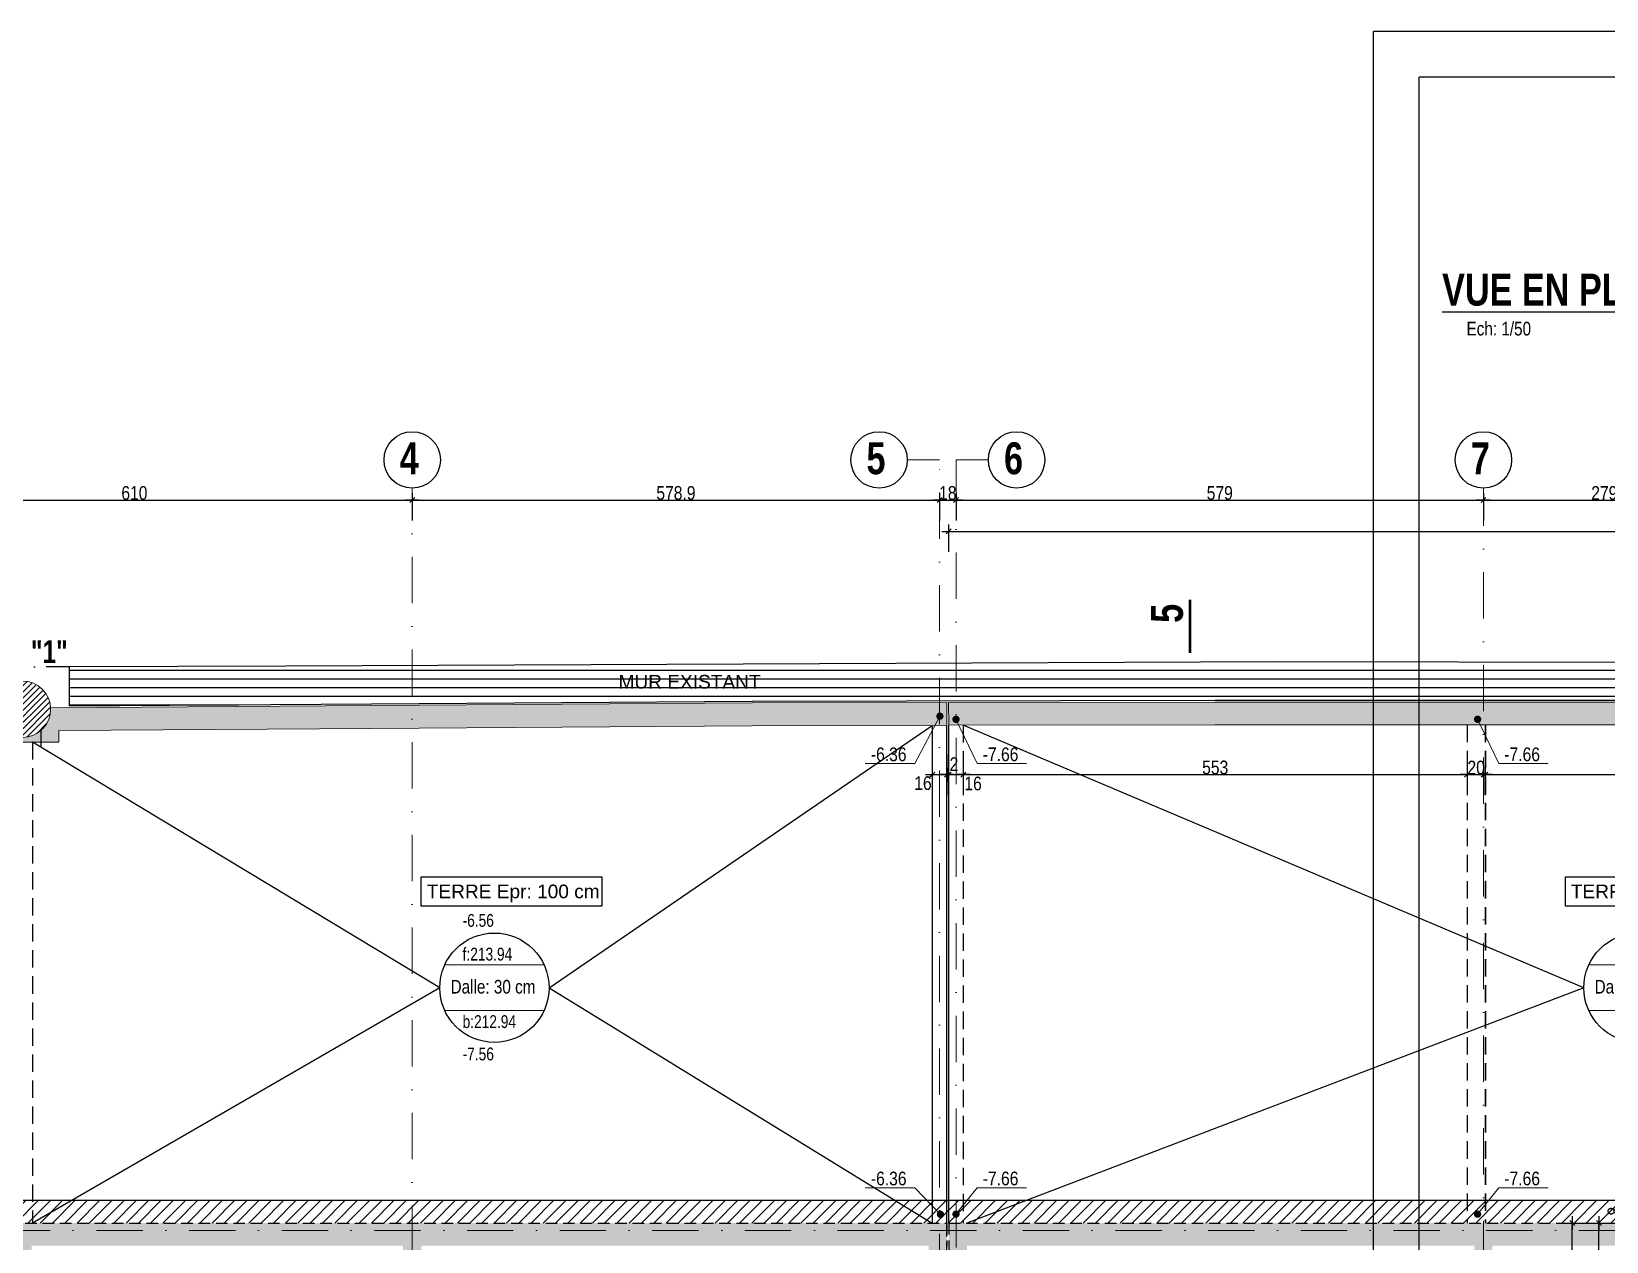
# Model space of a CAD drawing. Header units: centimetres. Extents: x 10803 to 23268, y -4986 to -786.
# Drawn here: x 11676 to 13405, y -2114 to -786 of the extents above; entities that cross this region are included whole.
import ezdxf
from ezdxf.enums import TextEntityAlignment as Align

# ---------------------------------------------------------------- set-up
doc = ezdxf.new("R2010")
doc.units = ezdxf.units.CM
doc.header["$PDMODE"] = 1
doc.header["$PDSIZE"] = -2
doc.linetypes.add('CACHEX2', pattern=[19.05, 12.7, -6.35])
doc.linetypes.add('TIRETPTX2', pattern=[50.8, 25.4, -12.7, 0, -12.7])
for name, color, linetype in [('01_cote_gen', 4, 'Continuous'), ('01_linteaux', 2, 'Continuous'), ('01_murs_sup', 2, 'CACHEX2'), ('01_poch_murs', 253, 'Continuous'), ('01_texte', 230, 'Continuous'), ('AA_COTES', 2, 'Continuous')]:
    doc.layers.add(name, color=color, linetype=linetype)
for name, color, linetype, lineweight in [('01_murs_coup', 5, 'Continuous', 60), ('01_PIEUX', 5, 'Continuous', 60), ('01_tram_axes', 2, 'TIRETPTX2', 9)]:
    doc.layers.add(name, color=color, linetype=linetype, lineweight=lineweight)
doc.styles.add('Arial Narrow', font='ARIALN.TTF')
doc.styles.add('Eurostile', font='')
doc.styles.add('impact', font='impact.ttf')
doc.styles.add('MATTE_TXT', font='arial.ttf')
doc.styles.add('STYLE2', font='ARIALN.TTF')
doc.styles.get('Eurostile').set_extended_font_data('Eurostile')
doc.dimstyles.new('JB50', dxfattribs={"dimscale": 0.1, "dimtxt": 150, "dimasz": 15, "dimexe": 0.1, "dimexo": 0.1, "dimgap": 0.09, "dimtad": 1, "dimdec": 1, "dimdsep": 46, "dimtxsty": 'STYLE2', "dimblk1": 'BOND_G', "dimblk2": 'BOND_D', "dimsah": 1, "dimcen": 1.5, "dimdle": 0.01, "dimse1": 1, "dimse2": 1, "dimclrd": 4, "dimclre": 2, "dimclrt": 6, "dimazin": 2, "dimtfac": 2.333333, "dimtdec": 1, "dimtix": 1, "dimtmove": 2, "dimatfit": 3, "dimldrblk": 'BOND_G', "dimfxl": 1, "dimtolj": 1, "dimtzin": 0, "dimarcsym": 0})
pattern_1 = [(180, (-2520.182, -2362.877), (-2e-15, -9.525), [])]
pattern_2 = [(180, (-2520.182, -2362.877), (-2e-15, -9.525), [])]
pattern_3 = [(135, (-5244.812, -7128.725), (-11.22532, 9e-16), [7.9375, -7.9375])]

# ---------------------------------------------------------------- blocks, each defined once
blk = doc.blocks.new('BOND_G')
at = {"layer": 'AA_COTES', "color": 0}
for p, q in [((0, -5), (0, 15)), ((5, 0), (-5, 0)), ((1.8, 1.8), (-1.8, -1.8))]:
    blk.add_line(p, q, dxfattribs=at)
blk = doc.blocks.new('BOND_D')
at = {"layer": 'AA_COTES', "color": 0}
for p, q in [((5, 0), (-5, 0)), ((-1.8, -1.8), (1.8, 1.8)), ((0, 5), (0, -15))]:
    blk.add_line(p, q, dxfattribs=at)
blk = doc.blocks.new('*D1711')
at = {"layer": '01_cote_gen', "color": 4, "lineweight": -2, "transparency": 16777216}
blk.add_line((13271.4, -1300), (13548, -1300), dxfattribs=at)
at = {"layer": 'Defpoints', "color": 0, "lineweight": 0, "transparency": 16777216}
for p in [(13549.5, -1300), (13269.9, -1417.2), (13549.5, -1417.2)]:
    blk.add_point(p, dxfattribs=at)
at = {"layer": '01_cote_gen', "color": 4, "lineweight": -2, "transparency": 16777216, "xscale": 1.5, "yscale": 1.5, "zscale": 1.5, "rotation": 180}
blk.add_blockref('BOND_G', (13269.9, -1300), dxfattribs=at)
at = {"layer": '01_cote_gen', "color": 4, "lineweight": -2, "transparency": 16777216, "xscale": 1.5, "yscale": 1.5, "zscale": 1.5}
blk.add_blockref('BOND_D', (13549.5, -1300), dxfattribs=at)
at = {"layer": '01_cote_gen', "color": 6, "transparency": 16777216, "insert": (13409.7, -1292.3), "char_height": 15, "attachment_point": 5, "style": 'STYLE2'}
blk.add_mtext('\\A1;279.6', dxfattribs=at)
blk = doc.blocks.new('*D1712')
at = {"layer": '01_cote_gen', "color": 4, "lineweight": -2, "transparency": 16777216}
blk.add_line((12674.4, -1300), (12689.4, -1300), dxfattribs=at)
at = {"layer": 'Defpoints', "color": 0, "lineweight": 0, "transparency": 16777216}
for p in [(12672.9, -1297.6), (12690.9, -1297.6), (12690.9, -1300)]:
    blk.add_point(p, dxfattribs=at)
at = {"layer": '01_cote_gen', "color": 4, "lineweight": -2, "transparency": 16777216, "xscale": 1.5, "yscale": 1.5, "zscale": 1.5, "rotation": 180}
blk.add_blockref('BOND_G', (12672.9, -1300), dxfattribs=at)
at = {"layer": '01_cote_gen', "color": 4, "lineweight": -2, "transparency": 16777216, "xscale": 1.5, "yscale": 1.5, "zscale": 1.5}
blk.add_blockref('BOND_D', (12690.9, -1300), dxfattribs=at)
at = {"layer": '01_cote_gen', "color": 6, "transparency": 16777216, "insert": (12681.9, -1292.3), "char_height": 15, "attachment_point": 5, "style": 'STYLE2'}
blk.add_mtext('\\A1;18', dxfattribs=at)
blk = doc.blocks.new('*D1713')
at = {"layer": '01_cote_gen', "color": 4, "lineweight": -2, "transparency": 16777216}
blk.add_line((12692.4, -1300), (13268.4, -1300), dxfattribs=at)
at = {"layer": 'Defpoints', "color": 0, "lineweight": 0, "transparency": 16777216}
for p in [(12690.9, -1307.5), (13269.9, -1300), (13269.9, -1314.6)]:
    blk.add_point(p, dxfattribs=at)
at = {"layer": '01_cote_gen', "color": 4, "lineweight": -2, "transparency": 16777216, "xscale": 1.5, "yscale": 1.5, "zscale": 1.5, "rotation": 180}
blk.add_blockref('BOND_G', (12690.9, -1300), dxfattribs=at)
at = {"layer": '01_cote_gen', "color": 4, "lineweight": -2, "transparency": 16777216, "xscale": 1.5, "yscale": 1.5, "zscale": 1.5}
blk.add_blockref('BOND_D', (13269.9, -1300), dxfattribs=at)
at = {"layer": '01_cote_gen', "color": 6, "transparency": 16777216, "insert": (12980.4, -1292.3), "char_height": 15, "attachment_point": 5, "style": 'STYLE2'}
blk.add_mtext('\\A1;579', dxfattribs=at)
blk = doc.blocks.new('*D1714')
at = {"layer": '01_cote_gen', "color": 4, "lineweight": -2, "transparency": 16777216}
blk.add_line((12095.4, -1300), (12671.4, -1300), dxfattribs=at)
at = {"layer": 'Defpoints', "color": 0, "lineweight": 0, "transparency": 16777216}
for p in [(12672.9, -1300), (12093.9, -1338.2), (12672.9, -1386.1)]:
    blk.add_point(p, dxfattribs=at)
at = {"layer": '01_cote_gen', "color": 4, "lineweight": -2, "transparency": 16777216, "xscale": 1.5, "yscale": 1.5, "zscale": 1.5, "rotation": 180}
blk.add_blockref('BOND_G', (12093.9, -1300), dxfattribs=at)
at = {"layer": '01_cote_gen', "color": 4, "lineweight": -2, "transparency": 16777216, "xscale": 1.5, "yscale": 1.5, "zscale": 1.5}
blk.add_blockref('BOND_D', (12672.9, -1300), dxfattribs=at)
at = {"layer": '01_cote_gen', "color": 6, "transparency": 16777216, "insert": (12383.4, -1292.3), "char_height": 15, "attachment_point": 5, "style": 'STYLE2'}
blk.add_mtext('\\A1;578.9', dxfattribs=at)
blk = doc.blocks.new('*D1715')
at = {"layer": '01_cote_gen', "color": 4, "lineweight": -2, "transparency": 16777216}
blk.add_line((11485.4, -1300), (12092.4, -1300), dxfattribs=at)
at = {"layer": 'Defpoints', "color": 0, "lineweight": 0, "transparency": 16777216}
for p in [(12093.9, -1300), (11483.9, -1314.3), (12093.9, -1322.5)]:
    blk.add_point(p, dxfattribs=at)
at = {"layer": '01_cote_gen', "color": 4, "lineweight": -2, "transparency": 16777216, "xscale": 1.5, "yscale": 1.5, "zscale": 1.5, "rotation": 180}
blk.add_blockref('BOND_G', (11483.9, -1300), dxfattribs=at)
at = {"layer": '01_cote_gen', "color": 4, "lineweight": -2, "transparency": 16777216, "xscale": 1.5, "yscale": 1.5, "zscale": 1.5}
blk.add_blockref('BOND_D', (12093.9, -1300), dxfattribs=at)
at = {"layer": '01_cote_gen', "color": 6, "transparency": 16777216, "insert": (11788.9, -1292.3), "char_height": 15, "attachment_point": 5, "style": 'STYLE2'}
blk.add_mtext('\\A1;610', dxfattribs=at)
blk = doc.blocks.new('*D1724')
at = {"layer": '01_cote_gen', "color": 4, "lineweight": -2, "transparency": 16777216}
blk.add_line((12684.3, -1334.4), (16282, -1334.4), dxfattribs=at)
at = {"layer": 'Defpoints', "color": 0, "lineweight": 0, "transparency": 16777216}
for p in [(16283.5, -1334.4), (12682.8, -1522.3), (16283.5, -1523.4)]:
    blk.add_point(p, dxfattribs=at)
at = {"layer": '01_cote_gen', "color": 4, "lineweight": -2, "transparency": 16777216, "xscale": 1.5, "yscale": 1.5, "zscale": 1.5, "rotation": 180}
blk.add_blockref('BOND_G', (12682.8, -1334.4), dxfattribs=at)
at = {"layer": '01_cote_gen', "color": 4, "lineweight": -2, "transparency": 16777216, "xscale": 1.5, "yscale": 1.5, "zscale": 1.5}
blk.add_blockref('BOND_D', (16283.5, -1334.4), dxfattribs=at)
at = {"layer": '01_cote_gen', "color": 6, "lineweight": 0, "transparency": 16777216, "insert": (14483.1, -1326.7), "char_height": 15, "attachment_point": 5, "style": 'STYLE2'}
blk.add_mtext('\\A1;3600.7', dxfattribs=at)
blk = doc.blocks.new('*D1727')
at = {"layer": '01_cote_gen', "color": 4, "lineweight": -2, "transparency": 16777216}
blk.add_line((12666.3, -1601.3), (12679.3, -1601.3), dxfattribs=at)
at = {"layer": 'Defpoints', "color": 0, "lineweight": 0, "transparency": 16777216}
for p in [(12664.8, -1597.9), (12680.8, -1597.9), (12680.8, -1601.3)]:
    blk.add_point(p, dxfattribs=at)
at = {"layer": '01_cote_gen', "color": 4, "lineweight": -2, "transparency": 16777216, "xscale": 1.5, "yscale": 1.5, "zscale": 1.5, "rotation": 180}
blk.add_blockref('BOND_G', (12664.8, -1601.3), dxfattribs=at)
at = {"layer": '01_cote_gen', "color": 4, "lineweight": -2, "transparency": 16777216, "xscale": 1.5, "yscale": 1.5, "zscale": 1.5}
blk.add_blockref('BOND_D', (12680.8, -1601.3), dxfattribs=at)
at = {"layer": '01_cote_gen', "color": 6, "lineweight": 0, "transparency": 16777216, "insert": (12654.6, -1610.8), "char_height": 15, "attachment_point": 5, "style": 'STYLE2'}
blk.add_mtext('\\A1;16', dxfattribs=at)
blk = doc.blocks.new('*D1728')
at = {"layer": '01_cote_gen', "color": 4, "lineweight": -2, "transparency": 16777216}
blk.add_line((12684.3, -1601.3), (12697.4, -1601.3), dxfattribs=at)
at = {"layer": 'Defpoints', "color": 0, "lineweight": 0, "transparency": 16777216}
for p in [(12682.8, -1606.2), (12698.9, -1601.3), (12698.9, -1606.2)]:
    blk.add_point(p, dxfattribs=at)
at = {"layer": '01_cote_gen', "color": 4, "lineweight": -2, "transparency": 16777216, "xscale": 1.5, "yscale": 1.5, "zscale": 1.5, "rotation": 180}
blk.add_blockref('BOND_G', (12682.8, -1601.3), dxfattribs=at)
at = {"layer": '01_cote_gen', "color": 4, "lineweight": -2, "transparency": 16777216, "xscale": 1.5, "yscale": 1.5, "zscale": 1.5}
blk.add_blockref('BOND_D', (12698.9, -1601.3), dxfattribs=at)
at = {"layer": '01_cote_gen', "color": 6, "lineweight": 0, "transparency": 16777216, "insert": (12709.6, -1611.2), "char_height": 15, "attachment_point": 5, "style": 'STYLE2'}
blk.add_mtext('\\A1;16', dxfattribs=at)
blk = doc.blocks.new('*D1416')
at = {"layer": '01_cote_gen', "color": 4, "lineweight": -2, "transparency": 16777216}
for p, q in [((12679.3, -1601.3), (12677.8, -1601.3)), ((12680.8, -1601.3), (12682.8, -1601.3)), ((12684.3, -1601.3), (12685.8, -1601.3))]:
    blk.add_line(p, q, dxfattribs=at)
at = {"layer": 'Defpoints', "color": 0, "lineweight": 0, "transparency": 16777216}
for p in [(12680.8, -1597.6), (12682.8, -1597.6), (12682.8, -1601.3)]:
    blk.add_point(p, dxfattribs=at)
at = {"layer": '01_cote_gen', "color": 4, "lineweight": -2, "transparency": 16777216, "xscale": 1.5, "yscale": 1.5, "zscale": 1.5}
blk.add_blockref('BOND_G', (12680.8, -1601.3), dxfattribs=at)
at = {"layer": '01_cote_gen', "color": 4, "lineweight": -2, "transparency": 16777216, "xscale": 1.5, "yscale": 1.5, "zscale": 1.5, "rotation": 180}
blk.add_blockref('BOND_D', (12682.8, -1601.3), dxfattribs=at)
at = {"layer": '01_cote_gen', "color": 6, "lineweight": 0, "transparency": 16777216, "insert": (12688.6, -1589.9), "char_height": 15, "attachment_point": 5, "style": 'STYLE2'}
blk.add_mtext('\\A1;2', dxfattribs=at)
blk = doc.blocks.new('*D1729')
at = {"layer": '01_cote_gen', "color": 4, "lineweight": -2, "transparency": 16777216}
blk.add_line((12700.4, -1601.3), (13250.4, -1601.3), dxfattribs=at)
at = {"layer": 'Defpoints', "color": 0, "lineweight": 0, "transparency": 16777216}
for p in [(13251.9, -1601.3), (12698.9, -1632.5), (13251.9, -1640.3)]:
    blk.add_point(p, dxfattribs=at)
at = {"layer": '01_cote_gen', "color": 4, "lineweight": -2, "transparency": 16777216, "xscale": 1.5, "yscale": 1.5, "zscale": 1.5, "rotation": 180}
blk.add_blockref('BOND_G', (12698.9, -1601.3), dxfattribs=at)
at = {"layer": '01_cote_gen', "color": 4, "lineweight": -2, "transparency": 16777216, "xscale": 1.5, "yscale": 1.5, "zscale": 1.5}
blk.add_blockref('BOND_D', (13251.9, -1601.3), dxfattribs=at)
at = {"layer": '01_cote_gen', "color": 6, "lineweight": 0, "transparency": 16777216, "insert": (12975.4, -1593.6), "char_height": 15, "attachment_point": 5, "style": 'STYLE2'}
blk.add_mtext('\\A1;553', dxfattribs=at)
blk = doc.blocks.new('*D1730')
at = {"layer": '01_cote_gen', "color": 4, "lineweight": -2, "transparency": 16777216}
blk.add_line((13253.4, -1601.3), (13270.4, -1601.3), dxfattribs=at)
at = {"layer": 'Defpoints', "color": 0, "lineweight": 0, "transparency": 16777216}
for p in [(13271.9, -1601.3), (13251.9, -1631.5), (13271.9, -1631.5)]:
    blk.add_point(p, dxfattribs=at)
at = {"layer": '01_cote_gen', "color": 4, "lineweight": -2, "transparency": 16777216, "xscale": 1.5, "yscale": 1.5, "zscale": 1.5, "rotation": 180}
blk.add_blockref('BOND_G', (13251.9, -1601.3), dxfattribs=at)
at = {"layer": '01_cote_gen', "color": 4, "lineweight": -2, "transparency": 16777216, "xscale": 1.5, "yscale": 1.5, "zscale": 1.5}
blk.add_blockref('BOND_D', (13271.9, -1601.3), dxfattribs=at)
at = {"layer": '01_cote_gen', "color": 6, "lineweight": 0, "transparency": 16777216, "insert": (13261.9, -1593.7), "char_height": 15, "attachment_point": 5, "style": 'STYLE2'}
blk.add_mtext('\\A1;20', dxfattribs=at)
blk = doc.blocks.new('*D1731')
at = {"layer": '01_cote_gen', "color": 4, "lineweight": -2, "transparency": 16777216}
blk.add_line((13271.4, -1601.3), (13783.4, -1601.3), dxfattribs=at)
at = {"layer": 'Defpoints', "color": 0, "lineweight": 0, "transparency": 16777216}
for p in [(13784.9, -1601.3), (13269.9, -1665), (13784.9, -1665)]:
    blk.add_point(p, dxfattribs=at)
at = {"layer": '01_cote_gen', "color": 4, "lineweight": -2, "transparency": 16777216, "xscale": 1.5, "yscale": 1.5, "zscale": 1.5, "rotation": 180}
blk.add_blockref('BOND_G', (13269.9, -1601.3), dxfattribs=at)
at = {"layer": '01_cote_gen', "color": 4, "lineweight": -2, "transparency": 16777216, "xscale": 1.5, "yscale": 1.5, "zscale": 1.5}
blk.add_blockref('BOND_D', (13784.9, -1601.3), dxfattribs=at)
at = {"layer": '01_cote_gen', "color": 6, "lineweight": 0, "transparency": 16777216, "insert": (13527.4, -1593.7), "char_height": 15, "attachment_point": 5, "style": 'STYLE2'}
blk.add_mtext('\\A1;515', dxfattribs=at)
blk = doc.blocks.new('*D1825')
at = {"layer": '01_cote_gen', "color": 4, "lineweight": -2, "transparency": 16777216}
blk.add_line((13367.4, -3042.1), (13367.4, -2095.1), dxfattribs=at)
at = {"layer": 'Defpoints', "color": 0, "lineweight": 0, "transparency": 16777216}
for p in [(13367.4, -2093.6), (13539.5, -2093.6), (13539.5, -3043.6)]:
    blk.add_point(p, dxfattribs=at)
at = {"layer": '01_cote_gen', "color": 4, "lineweight": -2, "transparency": 16777216, "xscale": 1.5, "yscale": 1.5, "zscale": 1.5}
for name, p, rotation in [('BOND_D', (13367.4, -2093.6), 90), ('BOND_G', (13367.4, -3043.6), 270)]:
    blk.add_blockref(name, p, dxfattribs=dict(at, rotation=rotation))
at = {"layer": '01_cote_gen', "color": 6, "lineweight": 0, "transparency": 16777216, "insert": (13359.7, -2568.6), "char_height": 15, "attachment_point": 5, "rotation": 90, "style": 'STYLE2'}
blk.add_mtext('\\A1;950', dxfattribs=at)
blk = doc.blocks.new('*D1826')
at = {"layer": '01_cote_gen', "color": 4, "lineweight": -2, "transparency": 16777216}
blk.add_line((13396.7, -2710.1), (13396.7, -2095.1), dxfattribs=at)
at = {"layer": 'Defpoints', "color": 0, "lineweight": 0, "transparency": 16777216}
for p in [(13389.9, -2093.6), (13396.7, -2093.6), (13415, -2711.6)]:
    blk.add_point(p, dxfattribs=at)
at = {"layer": '01_cote_gen', "color": 4, "lineweight": -2, "transparency": 16777216, "xscale": 1.5, "yscale": 1.5, "zscale": 1.5}
for name, p, rotation in [('BOND_D', (13396.7, -2093.6), 90), ('BOND_G', (13396.7, -2711.6), 270)]:
    blk.add_blockref(name, p, dxfattribs=dict(at, rotation=rotation))
at = {"layer": '01_cote_gen', "color": 6, "lineweight": 0, "transparency": 16777216, "insert": (13389, -2402.6), "char_height": 15, "attachment_point": 5, "rotation": 90, "style": 'STYLE2'}
blk.add_mtext('\\A1;618', dxfattribs=at)
blk = doc.blocks.new('*D1827')
at = {"layer": '01_cote_gen', "color": 4, "lineweight": -2, "transparency": 16777216}
blk.add_line((13423.2, -2100.1), (13423.2, -2095.1), dxfattribs=at)
at = {"layer": 'Defpoints', "color": 0, "lineweight": 0, "transparency": 16777216}
for p in [(13423.2, -2093.6), (13470.8, -2093.6), (13476.4, -2101.6)]:
    blk.add_point(p, dxfattribs=at)
at = {"layer": '01_cote_gen', "color": 4, "lineweight": -2, "transparency": 16777216, "xscale": 1.5, "yscale": 1.5, "zscale": 1.5}
for name, p, rotation in [('BOND_D', (13423.2, -2093.6), 90), ('BOND_G', (13423.2, -2101.6), 270)]:
    blk.add_blockref(name, p, dxfattribs=dict(at, rotation=rotation))
at = {"layer": '01_cote_gen', "color": 6, "lineweight": 0, "transparency": 16777216, "insert": (13413.8, -2080.6), "char_height": 15, "attachment_point": 5, "rotation": 90, "style": 'STYLE2'}
blk.add_mtext('\\A1;8', dxfattribs=at)

msp = doc.modelspace()

# ---------------------------------------------------------------- hatches: boundary and pattern name
at = {"layer": '01_murs_sup'}
h = msp.add_hatch(dxfattribs=at)
h.set_pattern_fill('DASH', color=256, scale=2.5, angle=135)
h.set_pattern_definition(pattern_3)
h.paths.add_polyline_path([(11675.95, -2118.61), (12083.95, -2118.61), (12083.95, -2622.61), (12103.95, -2622.61), (12103.95, -2118.61), (12505.94, -2118.61), (12505.94, -2093.61), (11287.95, -2093.61), (11287.95, -2672.57), (11473.96, -2672.57), (11473.95, -2875.41), (11493.95, -2875.41), (11493.96, -2672.57), (11545.18, -2672.57), (11545.18, -2654.57), (11493.96, -2654.57), (11493.96, -2409.81), (11473.96, -2409.81), (11473.96, -2654.57), (11307.95, -2654.57), (11307.95, -2306.61), (11315.82, -2306.61), (11315.82, -2288.61), (11307.95, -2288.61), (11307.95, -2118.61), (11657.95, -2118.61), (11657.95, -2288.61), (11419.02, -2288.61), (11419.02, -2306.61), (11657.95, -2306.61), (11657.95, -2654.57), (11648.38, -2654.57), (11648.38, -2672.57), (11675.95, -2672.57)])
h = msp.add_hatch(dxfattribs=at)
h.set_pattern_fill('DASH', color=256, scale=2.5, angle=135)
h.set_pattern_definition(pattern_3)
h.paths.add_polyline_path([(12680.87, -2093.61), (12505.94, -2093.61), (12505.94, -2118.61), (12660.87, -2118.61), (12660.87, -2622.61), (12680.87, -2622.61)])
h.paths.add_polyline_path([(14919.47, -2093.61), (12682.87, -2093.61), (12682.87, -2622.61), (12702.87, -2622.61), (12702.87, -2118.61), (13259.74, -2118.61), (13259.74, -2128.61), (13279.74, -2128.61), (13279.74, -2118.61), (13539.47, -2118.61), (13539.47, -2128.61), (13559.47, -2128.61), (13559.47, -2118.61), (14085.47, -2118.61), (14085.47, -2128.61), (14105.47, -2128.61), (14105.47, -2118.61), (14619.47, -2118.61), (14619.47, -2128.61), (14639.47, -2128.61), (14639.47, -2118.61), (14899.47, -2118.61), (14899.47, -2622.61), (14919.47, -2622.61)])
h.paths.add_polyline_path([(13279.74, -2128.61), (13259.74, -2128.61), (13259.74, -2622.61), (13279.74, -2622.61)], flags=17)
at = {"layer": '01_poch_murs'}
h = msp.add_hatch(dxfattribs=at)
h.set_pattern_fill('ANSI31', color=256, scale=3, angle=135)
h.set_pattern_definition(pattern_1)
h.paths.add_polyline_path([(12093.87, -1481.62), (11955.32, -1482.22), (11717.45, -1483.24), (11717.45, -1525.96), (12049.15, -1523.66), (12093.87, -1523.35)])
h = msp.add_hatch(dxfattribs=at)
h.set_pattern_fill('ANSI31', color=256, scale=3, angle=135)
h.set_pattern_definition(pattern_2)
h.paths.add_polyline_path([(12093.87, -1481.62), (11955.32, -1482.22), (11717.45, -1483.24), (11717.45, -1525.96), (12049.15, -1523.66), (12093.87, -1523.35)])
h = msp.add_hatch(dxfattribs=at)
h.set_pattern_fill('ANSI31', color=256, scale=3, angle=135)
h.set_pattern_definition(pattern_2)
h.paths.add_polyline_path([(12093.87, -1481.62), (11955.32, -1482.22), (11717.45, -1483.24), (11717.45, -1525.96), (12049.15, -1523.66), (12093.87, -1523.35)])
h = msp.add_hatch(dxfattribs=at)
h.set_pattern_fill('ANSI31', color=256, scale=3, angle=135)
h.set_pattern_definition([(180, (-2520.182, -2362.877), (-2e-15, -9.525), [])])
h.paths.add_polyline_path([(12672.87, -1479.12), (12093.87, -1481.62), (12093.87, -1523.35), (12466.92, -1520.71), (12672.87, -1520.29)])
h.paths.add_polyline_path([(12690.87, -1479.04), (12672.87, -1479.12), (12672.87, -1520.29), (12690.87, -1520.26)])
h.paths.add_polyline_path([(13269.87, -1477.9), (13042.92, -1477.52), (12690.87, -1479.04), (12690.87, -1520.26), (12974.92, -1519.68), (13269.87, -1519.68)])
h.paths.add_polyline_path([(13549.47, -1478.38), (13269.87, -1477.9), (13269.87, -1519.68), (13549.47, -1519.68)])
h.paths.add_polyline_path([(14095.47, -1479.3), (13549.47, -1478.38), (13549.47, -1519.68), (13810.09, -1519.68), (14095.47, -1520.62)])
h.paths.add_polyline_path([(14629.47, -1480.21), (14095.47, -1479.3), (14095.47, -1520.62), (14629.47, -1522.37)])
h.paths.add_polyline_path([(14909.47, -1480.68), (14629.47, -1480.21), (14629.47, -1522.37), (14647.82, -1522.44), (14909.47, -1522.24)])
h.paths.add_polyline_path([(15524.77, -1481.72), (14909.47, -1480.68), (14909.47, -1522.24), (15524.77, -1521.79)])
h.paths.add_polyline_path([(15672.47, -1481.97), (15524.77, -1481.72), (15524.77, -1521.79), (15672.47, -1521.68)])
h.paths.add_polyline_path([(16275.47, -1481.54), (15886.53, -1482.33), (15672.47, -1481.97), (15672.47, -1521.68), (15724.12, -1521.64), (16275.47, -1521.45)])
h.paths.add_polyline_path([(16889.47, -1480.28), (16293.47, -1481.5), (16293.47, -1521.44), (16889.47, -1521.23)])
h.paths.add_polyline_path([(16293.47, -1481.5), (16275.47, -1481.54), (16275.47, -1521.45), (16293.47, -1521.44)])
h.paths.add_polyline_path([(16939.47, -1480.18), (16889.47, -1480.28), (16889.47, -1521.23), (16939.47, -1521.21)])
h.paths.add_polyline_path([(17313.47, -1479.56), (17242.42, -1479.56), (16939.47, -1480.18), (16939.47, -1521.21), (17313.47, -1521.08)])
h.paths.add_polyline_path([(17913.43, -1479.89), (17660.92, -1479.56), (17313.47, -1479.56), (17313.47, -1521.08), (17670.01, -1520.95), (17913.43, -1522.11)])
h.paths.add_polyline_path([(18423.43, -1480.56), (17913.43, -1479.89), (17913.43, -1522.11), (18423.43, -1524.54)])
h.paths.add_polyline_path([(18601.06, -1480.79), (18423.43, -1480.56), (18423.43, -1524.54), (18600.93, -1525.39)])
h.paths.add_polyline_path([(14337.73, -1511.08), (14501.49, -1511.08), (14501.49, -1487.82), (14337.73, -1487.82)], flags=24)
h.paths.add_polyline_path([(17048.94, -1511.08), (17212.7, -1511.08), (17212.7, -1487.82), (17048.94, -1487.82)], flags=24)
h = msp.add_hatch(dxfattribs=at)
h.set_pattern_fill('ANSI31', color=256, scale=3, angle=135)
h.set_pattern_definition(pattern_1)
h.paths.add_polyline_path([(12672.87, -1479.12), (12093.87, -1481.62), (12093.87, -1523.35), (12466.92, -1520.71), (12672.87, -1520.29)])
h.paths.add_polyline_path([(12690.87, -1479.04), (12672.87, -1479.12), (12672.87, -1520.29), (12690.87, -1520.26)])
h.paths.add_polyline_path([(13269.87, -1477.9), (13042.92, -1477.52), (12690.87, -1479.04), (12690.87, -1520.26), (12974.92, -1519.68), (13269.87, -1519.68)])
h.paths.add_polyline_path([(13549.47, -1478.38), (13269.87, -1477.9), (13269.87, -1519.68), (13549.47, -1519.68)])
h.paths.add_polyline_path([(14095.47, -1479.3), (13549.47, -1478.38), (13549.47, -1519.68), (13810.09, -1519.68), (14095.47, -1520.62)])
h.paths.add_polyline_path([(14629.47, -1480.21), (14095.47, -1479.3), (14095.47, -1520.62), (14629.47, -1522.37)])
h.paths.add_polyline_path([(14909.47, -1480.68), (14629.47, -1480.21), (14629.47, -1522.37), (14647.82, -1522.44), (14909.47, -1522.24)])
h.paths.add_polyline_path([(15524.77, -1481.72), (14909.47, -1480.68), (14909.47, -1522.24), (15524.77, -1521.79)])
h.paths.add_polyline_path([(15672.47, -1481.97), (15524.77, -1481.72), (15524.77, -1521.79), (15672.47, -1521.68)])
h.paths.add_polyline_path([(16275.47, -1481.54), (15886.53, -1482.33), (15672.47, -1481.97), (15672.47, -1521.68), (15724.12, -1521.64), (16275.47, -1521.45)])
h.paths.add_polyline_path([(16889.47, -1480.28), (16293.47, -1481.5), (16293.47, -1521.44), (16889.47, -1521.23)])
h.paths.add_polyline_path([(16293.47, -1481.5), (16275.47, -1481.54), (16275.47, -1521.45), (16293.47, -1521.44)])
h.paths.add_polyline_path([(16939.47, -1480.18), (16889.47, -1480.28), (16889.47, -1521.23), (16939.47, -1521.21)])
h.paths.add_polyline_path([(17313.47, -1479.56), (17242.42, -1479.56), (16939.47, -1480.18), (16939.47, -1521.21), (17313.47, -1521.08)])
h.paths.add_polyline_path([(17913.43, -1479.89), (17660.92, -1479.56), (17313.47, -1479.56), (17313.47, -1521.08), (17670.01, -1520.95), (17913.43, -1522.11)])
h.paths.add_polyline_path([(18423.43, -1480.56), (17913.43, -1479.89), (17913.43, -1522.11), (18423.43, -1524.54)])
h.paths.add_polyline_path([(18601.06, -1480.79), (18423.43, -1480.56), (18423.43, -1524.54), (18600.93, -1525.39)])
h.paths.add_polyline_path([(14337.73, -1511.08), (14501.49, -1511.08), (14501.49, -1487.82), (14337.73, -1487.82)], flags=24)
h.paths.add_polyline_path([(17048.94, -1511.08), (17212.7, -1511.08), (17212.7, -1487.82), (17048.94, -1487.82)], flags=24)
h = msp.add_hatch(dxfattribs=at)
h.set_pattern_fill('ANSI31', color=256, scale=1.5)
h.set_pattern_definition([(45, (-6542.7776, 7173.6434), (-3.367596, 3.367596), [])])
h.paths.add_polyline_path([(11665.91, -1498.62, 0.4142136), (11634.91, -1529.62), (11665.91, -1529.62)])
h.paths.add_polyline_path([(11665.91, -1529.62), (11634.91, -1529.62, 0.4142136), (11665.91, -1560.62)])
h.paths.add_polyline_path([(11665.91, -1498.62), (11665.91, -1529.62), (11696.91, -1529.62, 0.4142136)])
h.paths.add_polyline_path([(11696.91, -1529.62), (11665.91, -1529.62), (11665.91, -1560.62, 0.4142136)])
h = msp.add_hatch(color=256, dxfattribs=at)
h.dxf.hatch_style = 1
h.paths.add_polyline_path([(12680.76, -1522.28), (12466.93, -1522.71), (12049.16, -1525.66), (11696.88, -1528.11, -0.0122371), (11696.91, -1529.62, -0.5031234), (11656.94, -1559.3), (11656.94, -1565.62), (11706.06, -1565.62), (11706.06, -1553.04), (12049.34, -1550.66), (12467.04, -1547.71), (12680.81, -1547.28)])
h = msp.add_hatch(color=256, dxfattribs=at)
h.dxf.hatch_style = 1
h.paths.add_polyline_path([(12680.76, -1522.28), (12466.93, -1522.71), (12049.16, -1525.66), (11696.88, -1528.11, -0.0122371), (11696.91, -1529.62, -0.5031234), (11656.94, -1559.3), (11656.94, -1565.62), (11706.06, -1565.62), (11706.06, -1553.04), (12049.34, -1550.66), (12467.04, -1547.71), (12680.81, -1547.28)])
h = msp.add_hatch(color=256, dxfattribs=at)
h.dxf.hatch_style = 1
h.paths.add_polyline_path([(12680.76, -1522.28), (12466.93, -1522.71), (12049.16, -1525.66), (11696.88, -1528.11, -0.0122371), (11696.91, -1529.62, -0.5031234), (11656.94, -1559.3), (11656.94, -1565.62), (11706.06, -1565.62), (11706.06, -1553.04), (12049.34, -1550.66), (12467.04, -1547.71), (12680.81, -1547.28)])
h = msp.add_hatch(color=256, dxfattribs=at)
h.dxf.hatch_style = 1
h.paths.add_polyline_path([(16283.46, -1523.44), (15724.12, -1523.64), (14647.81, -1524.44), (13810.09, -1521.68), (12974.92, -1521.68), (12682.76, -1522.27), (12682.81, -1547.27), (12974.95, -1546.68), (13810.05, -1546.68), (14647.78, -1549.44), (15724.14, -1548.64), (16283.47, -1548.44)])
h = msp.add_hatch(color=256, dxfattribs=at)
h.dxf.hatch_style = 1
h.paths.add_polyline_path([(16283.46, -1523.44), (15724.12, -1523.64), (14647.81, -1524.44), (13810.09, -1521.68), (12974.92, -1521.68), (12682.76, -1522.27), (12682.81, -1547.27), (12974.95, -1546.68), (13810.05, -1546.68), (14647.78, -1549.44), (15724.14, -1548.64), (16283.47, -1548.44)])
h = msp.add_hatch(dxfattribs=at)
h.set_pattern_fill('ANSI31', color=256, scale=3)
h.set_pattern_definition([(45, (-2520.182, -1212.48), (-6.735192, 6.735192), [])])
h.paths.add_polyline_path([(13549.47, -2068.61), (11262.95, -2068.61), (11262.95, -2093.61), (13549.47, -2093.61)])
h.paths.add_polyline_path([(13600.54, -2068.61), (13549.47, -2068.61), (13549.47, -2093.61), (13605.93, -2093.61)])
h.paths.add_polyline_path([(13700.54, -2068.61), (13600.54, -2068.61), (13605.93, -2093.61), (13705.93, -2093.61)])
h.paths.add_polyline_path([(13800.54, -2068.61), (13700.54, -2068.61), (13705.93, -2093.61), (13805.93, -2093.61)])
h.paths.add_polyline_path([(13900.54, -2068.61), (13800.54, -2068.61), (13805.93, -2093.61), (13905.93, -2093.61)])
h.paths.add_polyline_path([(14000.54, -2068.61), (13900.54, -2068.61), (13905.93, -2093.61), (14005.93, -2093.61)])
h.paths.add_polyline_path([(14095.47, -2068.61), (14000.54, -2068.61), (14005.93, -2093.61), (14095.47, -2093.61)])
h.paths.add_polyline_path([(14100.54, -2068.61), (14095.47, -2068.61), (14095.47, -2093.61), (14105.93, -2093.61)])
h.paths.add_polyline_path([(14200.54, -2068.61), (14100.54, -2068.61), (14105.93, -2093.61), (14205.93, -2093.61)])
h.paths.add_polyline_path([(14300.54, -2068.61), (14200.54, -2068.61), (14205.93, -2093.61), (14305.93, -2093.61)])
h.paths.add_polyline_path([(14400.54, -2068.61), (14300.54, -2068.61), (14305.93, -2093.61), (14405.93, -2093.61)])
h.paths.add_polyline_path([(14500.54, -2068.61), (14400.54, -2068.61), (14405.93, -2093.61), (14505.93, -2093.61)])
h.paths.add_polyline_path([(14600.54, -2068.61), (14500.54, -2068.61), (14505.93, -2093.61), (14605.93, -2093.61)])
h.paths.add_polyline_path([(14629.47, -2068.61), (14600.54, -2068.61), (14605.93, -2093.61), (14629.47, -2093.61)])
h.paths.add_polyline_path([(14700.54, -2068.61), (14629.47, -2068.61), (14629.47, -2093.61), (14705.93, -2093.61)])
h.paths.add_polyline_path([(14800.54, -2068.61), (14700.54, -2068.61), (14705.93, -2093.61), (14805.93, -2093.61)])
h.paths.add_polyline_path([(14900.54, -2068.61), (14800.54, -2068.61), (14805.93, -2093.61), (14905.81, -2093.61), (14905.81, -2093.03)])
h.paths.add_polyline_path([(14905.81, -2068.61), (14900.54, -2068.61), (14905.81, -2093.03)], flags=17)
h.paths.add_polyline_path([(14925.25, -2068.61), (14909.47, -2068.61), (14909.47, -2088.91)])
h.paths.add_polyline_path([(15507.68, -2068.61), (14925.25, -2068.61), (14909.47, -2088.91), (14909.47, -2093.61), (14919.47, -2093.61), (15513.78, -2093.61), (15524.77, -2093.61), (15524.77, -2090.99)])
h.paths.add_polyline_path([(15524.77, -2068.61), (15507.68, -2068.61), (15524.77, -2090.99)], flags=17)
h.paths.add_polyline_path([(15586.69, -2068.61), (15526.77, -2068.61), (15526.77, -2093.61), (15592.09, -2093.61)])
h.paths.add_polyline_path([(15672.47, -2068.61), (15586.69, -2068.61), (15592.09, -2093.61), (15672.47, -2093.61)])
h.paths.add_polyline_path([(15699.38, -2068.61), (15672.47, -2068.61), (15672.47, -2093.61), (15704.77, -2093.61)])
h.paths.add_polyline_path([(15799.38, -2068.61), (15699.38, -2068.61), (15704.77, -2093.61), (15804.77, -2093.61)])
h.paths.add_polyline_path([(15899.38, -2068.61), (15799.38, -2068.61), (15804.77, -2093.61), (15904.77, -2093.61)])
h.paths.add_polyline_path([(15999.38, -2068.61), (15899.38, -2068.61), (15904.77, -2093.61), (16004.77, -2093.61)])
h.paths.add_polyline_path([(16099.38, -2068.61), (15999.38, -2068.61), (16004.77, -2093.61), (16104.77, -2093.61)])
h.paths.add_polyline_path([(16199.38, -2068.61), (16099.38, -2068.61), (16104.77, -2093.61), (16204.77, -2093.61)])
h.paths.add_polyline_path([(16275.47, -2068.61), (16199.38, -2068.61), (16204.77, -2093.61), (16275.47, -2093.61)])
h.paths.add_polyline_path([(16299.38, -2068.61), (16293.47, -2068.61), (16293.47, -2093.61), (16304.77, -2093.61)])
h.paths.add_polyline_path([(16399.38, -2068.61), (16299.38, -2068.61), (16304.77, -2093.61), (16404.77, -2093.61)])
h.paths.add_polyline_path([(16293.47, -2068.61), (16275.47, -2068.61), (16275.47, -2093.61), (16283.47, -2093.61), (16283.47, -2101.61), (16285.47, -2101.61), (16285.47, -2093.61), (16293.47, -2093.61)])
h.paths.add_polyline_path([(16499.38, -2068.61), (16399.38, -2068.61), (16404.77, -2093.61), (16504.77, -2093.61)])
h.paths.add_polyline_path([(16599.38, -2068.61), (16499.38, -2068.61), (16504.77, -2093.61), (16604.77, -2093.61)])
h.paths.add_polyline_path([(16699.38, -2068.61), (16599.38, -2068.61), (16604.77, -2093.61), (16704.77, -2093.61)])
h.paths.add_polyline_path([(16799.38, -2068.61), (16699.38, -2068.61), (16704.77, -2093.61), (16804.77, -2093.61)])
h.paths.add_polyline_path([(16889.47, -2068.61), (16799.38, -2068.61), (16804.77, -2093.61), (16889.47, -2093.61)])
h.paths.add_polyline_path([(16899.38, -2068.61), (16889.47, -2068.61), (16889.47, -2093.61), (16904.77, -2093.61)])
h.paths.add_polyline_path([(16999.38, -2068.61), (16899.38, -2068.61), (16904.77, -2093.61), (17004.77, -2093.61)])
h.paths.add_polyline_path([(17099.38, -2068.61), (16999.38, -2068.61), (17004.77, -2093.61), (17104.77, -2093.61)])
h.paths.add_polyline_path([(17123.47, -2068.61), (17099.38, -2068.61), (17104.77, -2093.61), (17123.47, -2093.61)])

# ---------------------------------------------------------------- linework, layer by layer
at = {"layer": '01_cote_gen'}
for p, q in [((23267.59, -785.67), (13149.26, -785.67)), ((13149.26, -4985.67), (13149.26, -785.67)), ((11686.06, -1553.18), (11686.06, -1571.51))]:
    msp.add_line(p, q, dxfattribs=at)
at = {"layer": '01_linteaux', "color": 5, "linetype": 'TIRETPTX2'}
msp.add_line((11717.45, -1483.24), (11042.03, -1483.24), dxfattribs=at)
at = {"layer": '01_linteaux'}
for p, q in [((11955.32, -1482.22), (11717.45, -1483.24)), ((11955.32, -1482.22), (11717.45, -1483.24)), ((11955.32, -1482.22), (11717.45, -1483.24)), ((11717.45, -1483.24), (11717.45, -1525.96)), ((13042.92, -1477.52), (11955.32, -1482.22)), ((13042.92, -1477.52), (11955.32, -1482.22)), ((13042.92, -1477.52), (11955.32, -1482.22)), ((15886.53, -1482.33), (13042.92, -1477.52)), ((15886.53, -1482.33), (13042.92, -1477.52)), ((12049.15, -1523.66), (12466.92, -1520.71)), ((12466.92, -1520.71), (12974.92, -1519.68)), ((12974.92, -1519.68), (13810.09, -1519.68)), ((12974.92, -1519.68), (13810.09, -1519.68)), ((11717.45, -1525.96), (12049.15, -1523.66)), ((11717.45, -1525.96), (12049.15, -1523.66)), ((11717.45, -1525.96), (12049.15, -1523.66)), ((12664.77, -1547.31), (12664.77, -2093.61)), ((12680.81, -2093.62), (12680.81, -1547.28)), ((12682.81, -2093.61), (12682.81, -1547.27)), ((11262.95, -2068.61), (17123.47, -2068.61))]:
    msp.add_line(p, q, dxfattribs=at)
at = {"layer": '01_linteaux', "linetype": 'CACHEX2', "ltscale": 1.5}
for p, q in [((12698.86, -1547.24), (12698.86, -2093.61)), ((13251.89, -1546.7), (13251.89, -2093.64)), ((13251.89, -1546.7), (13251.89, -2093.64)), ((13271.89, -1546.7), (13271.89, -2093.64)), ((13272.19, -1546.68), (13272.19, -2093.61)), ((11676.95, -1565.62), (11676.95, -2093.61)), ((11676.95, -1565.62), (11676.95, -2093.61)), ((11676.95, -1565.62), (11676.95, -2093.61))]:
    msp.add_line(p, q, dxfattribs=at)
at = {"layer": '01_murs_coup', "linetype": 'Continuous', "lineweight": 5}
for p, q in [((12129.59, -1810.18), (12238.6, -1810.18)), ((12129.59, -1810.18), (12238.6, -1810.18)), ((12129.59, -1810.18), (12238.6, -1810.18)), ((13385.48, -1810.18), (13494.5, -1810.18)), ((13385.48, -1810.18), (13494.5, -1810.18)), ((12129.59, -1860.33), (12238.6, -1860.33)), ((12129.59, -1860.33), (12238.6, -1860.33)), ((12129.59, -1860.33), (12238.6, -1860.33)), ((13385.48, -1860.33), (13494.5, -1860.33)), ((13385.48, -1860.33), (13494.5, -1860.33))]:
    msp.add_line(p, q, dxfattribs=at)
at = {"layer": '01_murs_sup'}
for p, q in [((11287.95, -2093.61), (12680.87, -2093.61)), ((12680.87, -2622.61), (12680.87, -2093.61)), ((12680.87, -2622.61), (12680.87, -2093.61)), ((12680.87, -2093.61), (12680.87, -2118.99)), ((12682.87, -2093.61), (12682.87, -2622.61)), ((12682.87, -2093.61), (12682.87, -2622.61)), ((12682.87, -2093.61), (14919.47, -2093.61)), ((12682.87, -2093.61), (14919.47, -2093.61))]:
    msp.add_line(p, q, dxfattribs=at)
at = {"layer": '01_PIEUX', "linetype": 'Continuous', "lineweight": 5}
for p, q in [((11696.88, -1528.11), (12049.16, -1525.66)), ((11696.88, -1528.11), (12049.16, -1525.66)), ((11696.88, -1528.11), (12049.16, -1525.66)), ((12049.16, -1525.66), (12466.94, -1522.71)), ((12466.94, -1522.71), (12680.76, -1522.28)), ((12680.81, -1547.28), (12680.76, -1522.28)), ((12682.76, -1522.27), (12974.93, -1521.68)), ((12682.81, -1547.27), (12682.76, -1522.27)), ((12974.92, -1521.68), (13810.09, -1521.68)), ((12974.92, -1521.68), (13810.09, -1521.68)), ((11706.06, -1553.04), (12049.34, -1550.66)), ((11706.06, -1553.04), (12049.34, -1550.66)), ((11706.06, -1553.04), (12049.34, -1550.66)), ((11706.06, -1553.04), (11706.06, -1565.62)), ((12049.34, -1550.66), (12467.11, -1547.71)), ((12467.11, -1547.71), (12680.81, -1547.28)), ((12682.81, -1547.27), (12974.98, -1546.68)), ((12974.92, -1546.68), (13810.09, -1546.68)), ((12974.92, -1546.68), (13810.09, -1546.68)), ((11657.01, -1565.62), (11706.06, -1565.62))]:
    msp.add_line(p, q, dxfattribs=at)
msp.add_circle((11665.91, -1529.62), 31, dxfattribs=at)
at = {"layer": '01_texte'}
for p, q in [((23217.59, -835.67), (13199.26, -835.67)), ((13199.26, -4935.67), (13199.26, -835.67)), ((12244.09, -1835.26), (12664.87, -1547.31)), ((12244.09, -1835.26), (12664.87, -1547.31)), ((12244.09, -1835.26), (12664.87, -1547.31)), ((13379.99, -1835.26), (12698.76, -1547.24)), ((13379.99, -1835.26), (12698.76, -1547.24)), ((12124.09, -1835.26), (11676.95, -1565.62)), ((12124.09, -1835.26), (11676.95, -1565.62)), ((12124.09, -1835.26), (11676.95, -1565.62)), ((12124.09, -1835.26), (11676.95, -2093.61)), ((12124.09, -1835.26), (11676.95, -2093.61)), ((12124.09, -1835.26), (11676.95, -2093.61)), ((12244.09, -1835.26), (12664.87, -2093.61)), ((12244.09, -1835.26), (12664.87, -2093.61)), ((12244.09, -1835.26), (12664.87, -2093.61)), ((13379.99, -1835.26), (12702.81, -2093.61)), ((13379.99, -1835.26), (12702.81, -2093.61))]:
    msp.add_line(p, q, dxfattribs=at)
at = {"layer": '01_texte', "lineweight": 0}
for p, q in [((12673.19, -1537.21), (12645.56, -1589.21)), ((12690.83, -1540.65), (12714.03, -1589.21)), ((13263.44, -1540.65), (13286.63, -1589.21)), ((12591.25, -1589.21), (12645.56, -1589.21)), ((12714.03, -1589.21), (12768.35, -1589.21)), ((13286.63, -1589.21), (13340.95, -1589.21)), ((12591.25, -2054.83), (12645.56, -2054.83)), ((12645.56, -2054.83), (12673.82, -2084.1)), ((12690.83, -2083.84), (12714.03, -2054.83)), ((12714.03, -2054.83), (12768.35, -2054.83)), ((13263.44, -2083.84), (13286.63, -2054.83)), ((13286.63, -2054.83), (13340.95, -2054.83))]:
    msp.add_line(p, q, dxfattribs=at)
at = {"layer": '01_texte', "const_width": 3}
msp.add_lwpolyline([(12947.61, -1409.28), (12947.61, -1467.78)], dxfattribs=at)
at = {"layer": '01_texte', "lineweight": 0, "const_width": 4}
for points in [[(12671.19, -1537.21, 1), (12675.19, -1537.21, 1)], [(12688.83, -1540.65, 1), (12692.83, -1540.65, 1)], [(13261.44, -1540.65, 1), (13265.44, -1540.65, 1)], [(12671.82, -2084.1, 1), (12675.82, -2084.1, 1)], [(12688.83, -2083.84, 1), (12692.83, -2083.84, 1)], [(13261.44, -2083.84, 1), (13265.44, -2083.84, 1)]]:
    msp.add_lwpolyline(points, format="xyb", close=True, dxfattribs=at)
at = {"layer": '01_texte'}
for points in [[(12103.9, -1713.49), (12301.99, -1713.49), (12301.99, -1745.78), (12103.9, -1745.78)], [(12103.9, -1713.49), (12301.99, -1713.49), (12301.99, -1745.78), (12103.9, -1745.78)], [(12103.9, -1713.49), (12301.99, -1713.49), (12301.99, -1745.78), (12103.9, -1745.78)], [(13359.8, -1713.49), (13557.88, -1713.49), (13557.88, -1745.78), (13359.8, -1745.78)], [(13359.8, -1713.49), (13557.88, -1713.49), (13557.88, -1745.78), (13359.8, -1745.78)]]:
    msp.add_lwpolyline(points, close=True, dxfattribs=at)
for centre, radius in [((12093.95, -1255.98), 30.98), ((12606.36, -1255.98), 30.98), ((12757.39, -1255.98), 30.98), ((13269.87, -1255.98), 30.98), ((12184.09, -1835.26), 60), ((12184.09, -1835.26), 60), ((12184.09, -1835.26), 60), ((13439.99, -1835.26), 60), ((13439.99, -1835.26), 60)]:
    msp.add_circle(centre, radius, dxfattribs=at)
at = {"layer": '01_tram_axes', "ltscale": 2}
for p, q in [((12637.34, -1255.98), (12672.87, -1255.98)), ((12672.87, -4902.05), (12672.87, -1255.98)), ((12690.87, -1255.98), (12690.87, -4902.05)), ((12690.87, -1255.98), (12726.41, -1255.98)), ((12093.95, -4871.07), (12093.95, -1286.96)), ((13269.87, -3972.57), (13269.87, -1286.96)), ((11035.37, -2101.61), (18519.75, -2101.61))]:
    msp.add_line(p, q, dxfattribs=at)

# ---------------------------------------------------------------- texts
at = {"layer": '01_texte', "style": 'impact'}
msp.add_text('%%UVUE EN PLAN', height=35, dxfattribs=at).set_placement((13350.67, -1097.05), align=Align.BOTTOM_CENTER)
at = {"layer": '01_texte', "style": 'MATTE_TXT', "width": 0.8}
for s, p in [('Ech: 1/50', (13286.74, -1123.85)), ('Dalle: 30 cm', (12182.6, -1846.2)), ('Dalle: 30 cm', (12182.6, -1846.2)), ('Dalle: 30 cm', (12182.6, -1846.2)), ('Dalle: 30 cm', (13438.5, -1846.2)), ('Dalle: 30 cm', (13438.5, -1846.2))]:
    msp.add_text(s, height=15, dxfattribs=at).set_placement(p, align=Align.BOTTOM_CENTER)
at = {"layer": '01_texte', "style": 'impact'}
for s, p in [('4', (12090.61, -1254.1)), ('5', (12603.02, -1254.1)), ('6', (12754.05, -1254.1)), ('7', (13266.53, -1254.1))]:
    msp.add_text(s, height=35, dxfattribs=at).set_placement(p, align=Align.MIDDLE_CENTER)
for s, height, rotation, p in [('5', 35, 90, (12950.46, -1424.36)), ('"1"', 25, 0, (11695.5, -1486.45))]:
    msp.add_text(s, height=height, rotation=rotation, dxfattribs=at).set_placement(p, align=Align.BOTTOM_CENTER)
at = {"layer": '01_texte', "style": 'MATTE_TXT'}
for s, p in [('MUR EXISTANT', (12320.37, -1506.95)), ('TERRE Epr: 100 cm', (12109.88, -1737.09)), ('TERRE Epr: 100 cm', (12109.88, -1737.09)), ('TERRE Epr: 100 cm', (12109.88, -1737.09)), ('TERRE Epr: 100 cm', (13365.77, -1737.09)), ('TERRE Epr: 100 cm', (13365.77, -1737.09))]:
    msp.add_text(s, height=15, dxfattribs=at).set_placement(p)
at = {"layer": '01_texte', "style": 'Arial Narrow'}
for s, p in [('-6.36', (12597.4, -1586.59)), ('-7.66', (12720.19, -1586.59)), ('-7.66', (13292.79, -1586.59)), ('-6.36', (12597.4, -2052.21)), ('-7.66', (12720.19, -2052.21)), ('-7.66', (13292.79, -2052.21))]:
    msp.add_text(s, height=15, rotation=0, dxfattribs=at).set_placement(p)
at = {"layer": '01_texte', "style": 'Eurostile', "width": 0.8}
for s, p in [('-6.56', (12149.19, -1768.45)), ('-6.56', (12149.19, -1768.45)), ('-6.56', (12149.19, -1768.45)), ('f:213.94', (12149.19, -1805.48)), ('f:213.94', (12149.19, -1805.48)), ('f:213.94', (12149.19, -1805.48)), ('b:212.94', (12149.19, -1879.55)), ('b:212.94', (12149.19, -1879.55)), ('b:212.94', (12149.19, -1879.55)), ('-7.56', (12149.19, -1915.04)), ('-7.56', (12149.19, -1915.04)), ('-7.56', (12149.19, -1915.04))]:
    msp.add_text(s, height=14.097, rotation=0, dxfattribs=at).set_placement(p)

# ---------------------------------------------------------------- dimensions: what is measured, and where the dimension line sits
at = {"layer": '01_cote_gen'}
for base, p1, p2, picture, middle in [((12093.95, -1299.97), (11483.95, -1314.3), (12093.95, -1322.47), '*D1715', (11788.95, -1292.3)), ((12672.87, -1299.97), (12093.95, -1338.22), (12672.87, -1386.11), '*D1714', (12383.41, -1292.3)), ((12690.87, -1299.97), (12672.87, -1297.59), (12690.87, -1297.59), '*D1712', (12681.87, -1292.3)), ((13269.87, -1299.97), (12690.87, -1307.47), (13269.87, -1314.55), '*D1713', (12980.37, -1292.3)), ((13549.47, -1299.97), (13269.87, -1417.2), (13549.47, -1417.2), '*D1711', (13409.67, -1292.3))]:
    dim = msp.add_linear_dim(base=base, p1=p1, p2=p2, dimstyle='JB50', dxfattribs=at)
    dim.commit()
    dim.dimension.update_dxf_attribs({"geometry": picture, "text_midpoint": middle})
at = {"layer": '01_cote_gen', "lineweight": 0}
for base, p1, p2, picture, middle in [((16283.46, -1334.38), (12682.76, -1522.27), (16283.46, -1523.44), '*D1724', (14483.11, -1326.71)), ((13251.89, -1601.31), (12698.86, -1632.49), (13251.89, -1640.3), '*D1729', (12975.37, -1593.64)), ((13271.89, -1601.34), (13251.89, -1631.48), (13271.89, -1631.48), '*D1730', (13261.89, -1593.67)), ((13784.9, -1601.34), (13269.87, -1664.99), (13784.9, -1664.99), '*D1731', (13527.39, -1593.67))]:
    dim = msp.add_linear_dim(base=base, p1=p1, p2=p2, dimstyle='JB50', dxfattribs=at)
    dim.commit()
    dim.dimension.update_dxf_attribs({"geometry": picture, "text_midpoint": middle})
for base, p1, p2, picture, middle in [((12682.81, -1601.31), (12680.81, -1597.58), (12682.81, -1597.58), '*D1416', (12688.59, -1589.88)), ((12680.81, -1601.31), (12664.77, -1597.88), (12680.81, -1597.88), '*D1727', (12654.62, -1610.79)), ((12698.8587, -1601.3102), (12682.8098, -1606.2314), (12698.8587, -1606.2314), '*D1728', (12709.636, -1611.2396))]:
    dim = msp.add_linear_dim(base=base, p1=p1, p2=p2, dimstyle='JB50', dxfattribs=at)
    dim.commit()
    dim.dimension.update_dxf_attribs({"geometry": picture, "text_midpoint": middle, "dimtype": 160})
for base, p1, p2, picture, middle in [((13367.37, -2093.61), (13539.47, -3043.61), (13539.47, -2093.61), '*D1825', (13359.7, -2568.61)), ((13396.68, -2093.61), (13415.03, -2711.61), (13389.87, -2093.61), '*D1826', (13389.02, -2402.61))]:
    dim = msp.add_linear_dim(base=base, p1=p1, p2=p2, angle=90, dimstyle='JB50', dxfattribs=at)
    dim.commit()
    dim.dimension.update_dxf_attribs({"geometry": picture, "text_midpoint": middle})
dim = msp.add_linear_dim(base=(13423.17, -2093.61), p1=(13476.36, -2101.61), p2=(13470.83, -2093.61), angle=90, dimstyle='JB50', dxfattribs=at)
dim.commit()
dim.dimension.update_dxf_attribs({"geometry": '*D1827', "text_midpoint": (13413.8, -2080.6), "dimtype": 160})

doc.saveas('drawing.dxf')
